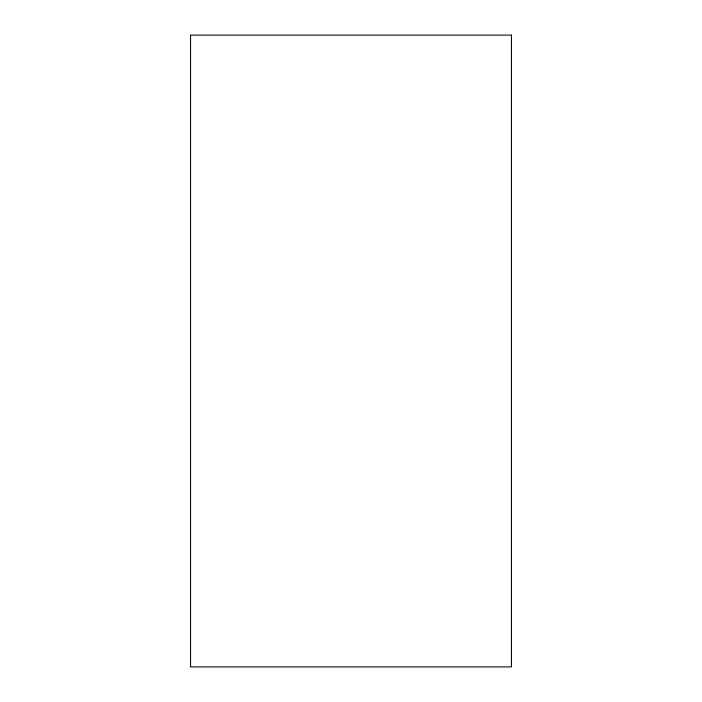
<?xml version="1.0" encoding="UTF-8"?>
<svg xmlns="http://www.w3.org/2000/svg" width="702" height="702" viewBox="0 0 702 702"><rect width="100%" height="100%" fill="white"/><g stroke="black" fill="none" stroke-linecap="round" stroke-linejoin="round"><path stroke-width="1.05" d="M511.451 35.1L190.549 35.1L190.549 666.9L511.451 666.9L511.451 35.1"/></g></svg>
